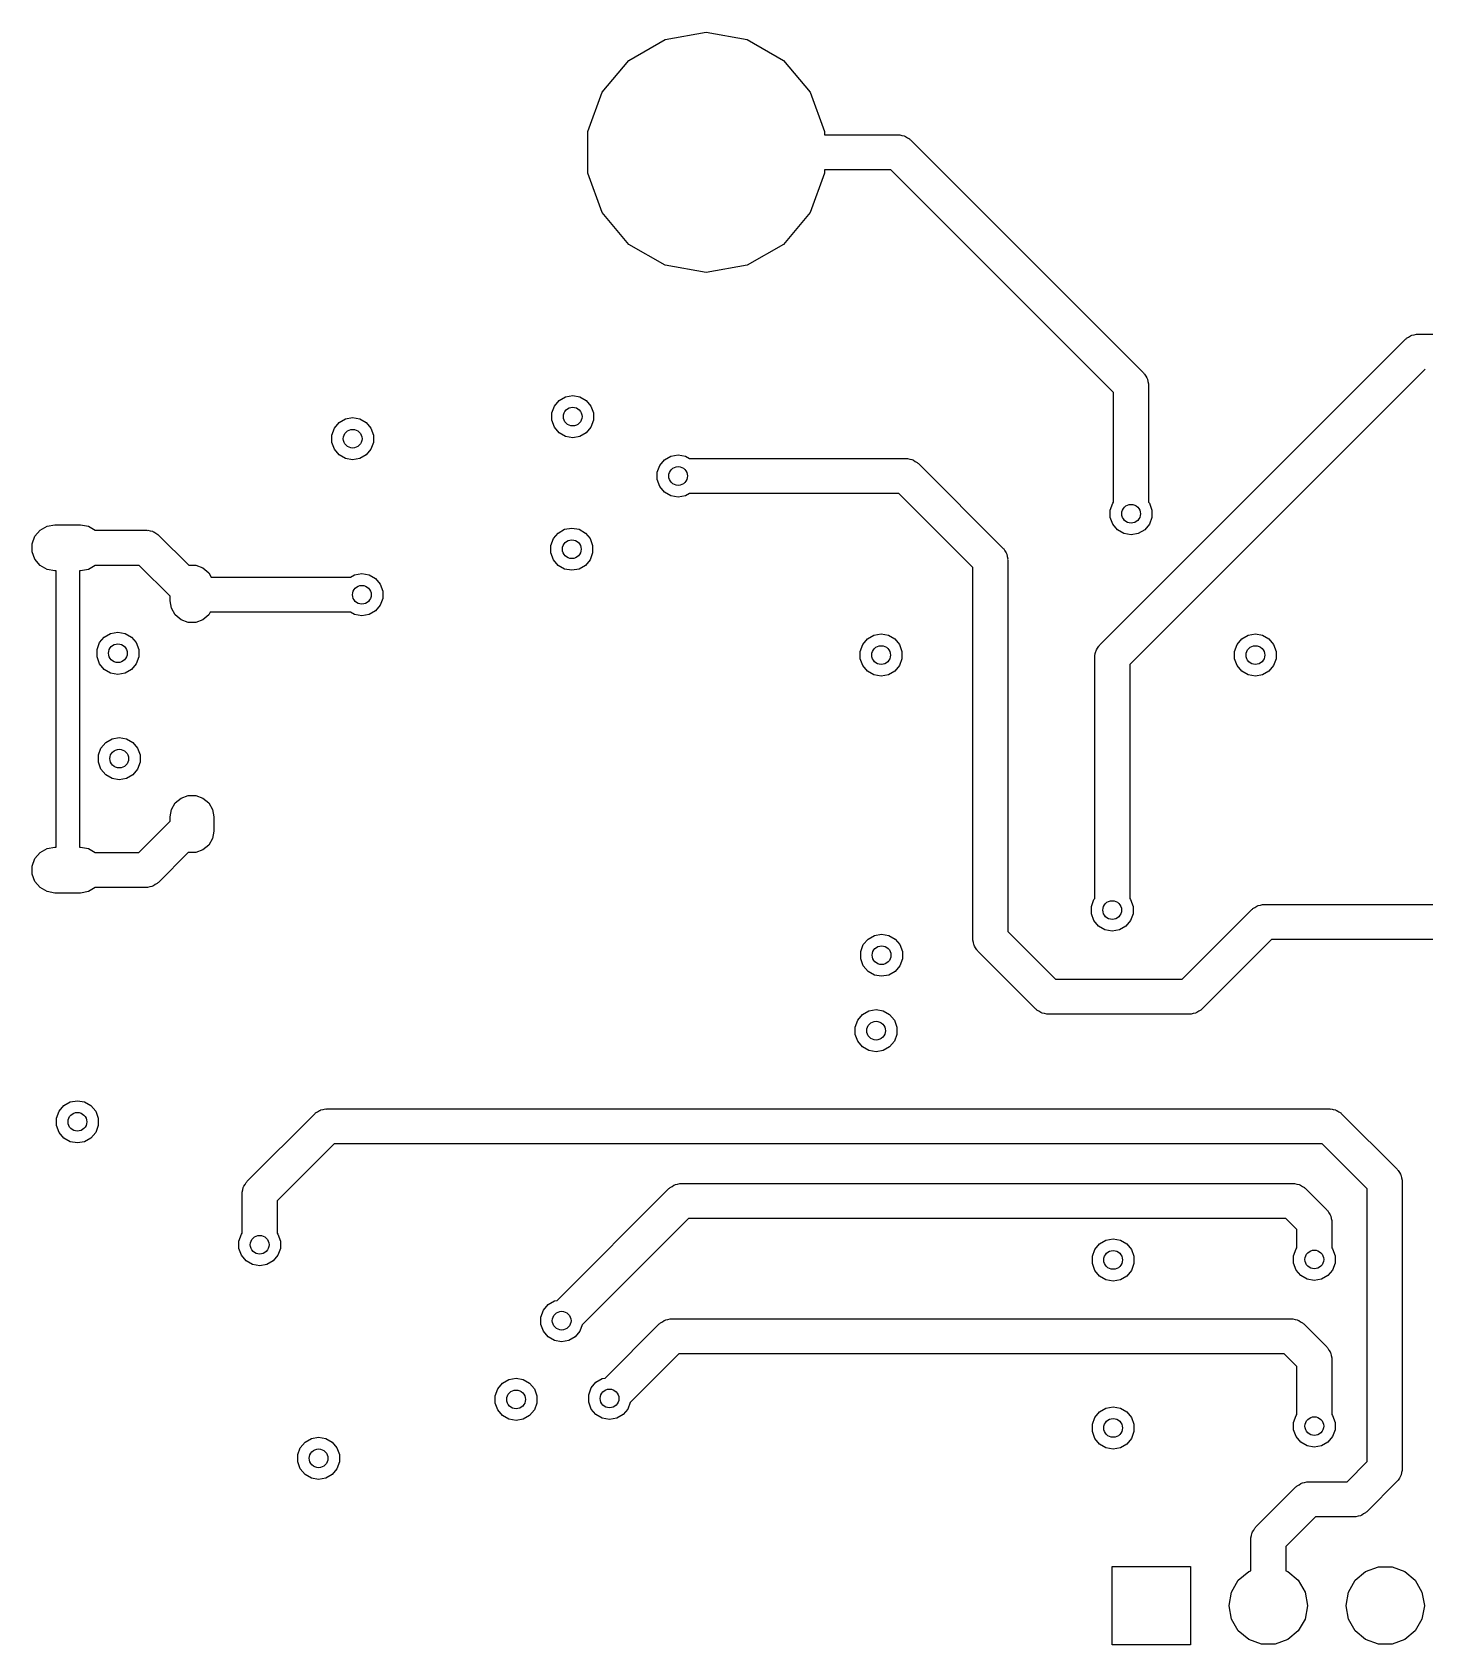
# Model space of a CAD drawing. Extents: x 91.5 to 190, y -113.6 to -60.2.
# Drawn here: x 91.51 to 121.76, y -95.19 to -60.16 of the extents above; entities that cross this region are included whole.
import ezdxf

# ---------------------------------------------------------------- set-up
doc = ezdxf.new("R2010")
doc.units = 0
doc.header["$MEASUREMENT"] = 0
doc.layers.add('BLACK', color=7, linetype='CONTINUOUS')

msp = doc.modelspace()

# ---------------------------------------------------------------- linework, layer by layer
at = {"layer": 'Black'}
for p, q in [((105.257, -60.3175), (106.15, -60.1601)), ((106.15, -60.1601), (107.043, -60.3175)), ((104.472, -60.7707), (105.257, -60.3175)), ((107.043, -60.3175), (107.828, -60.7707)), ((103.89, -61.465), (104.472, -60.7707)), ((107.828, -60.7707), (108.41, -61.465)), ((103.58, -62.3168), (103.89, -61.465)), ((108.41, -61.465), (108.72, -62.3168)), ((103.58, -63.2232), (103.58, -62.3168)), ((108.72, -62.3168), (108.72, -62.389)), ((108.72, -62.389), (110.32, -62.389)), ((110.32, -62.389), (110.337, -62.3919)), ((110.337, -62.3919), (110.353, -62.3904)), ((110.353, -62.3904), (110.401, -62.4033)), ((110.401, -62.4033), (110.45, -62.412)), ((110.45, -62.412), (110.465, -62.4204)), ((110.465, -62.4204), (110.481, -62.4247)), ((110.481, -62.4247), (110.522, -62.4532)), ((110.522, -62.4532), (110.565, -62.4781)), ((110.565, -62.4781), (110.576, -62.491)), ((110.576, -62.491), (110.589, -62.5006)), ((110.589, -62.5006), (115.649, -67.5606)), ((103.89, -64.075), (103.58, -63.2232)), ((108.72, -63.2232), (108.41, -64.075)), ((110.162, -63.151), (108.72, -63.151)), ((108.72, -63.151), (108.72, -63.2232)), ((114.999, -67.9878), (110.162, -63.151)), ((104.472, -64.7693), (103.89, -64.075)), ((108.41, -64.075), (107.828, -64.7693)), ((105.257, -65.2225), (104.472, -64.7693)), ((107.828, -64.7693), (107.043, -65.2225)), ((106.15, -65.3799), (105.257, -65.2225)), ((107.043, -65.2225), (106.15, -65.3799)), ((114.701, -73.4706), (121.341, -66.8306)), ((121.341, -66.8306), (121.354, -66.821)), ((121.354, -66.821), (121.365, -66.8081)), ((121.365, -66.8081), (121.408, -66.7832)), ((121.408, -66.7832), (121.449, -66.7547)), ((121.449, -66.7547), (121.465, -66.7504)), ((121.465, -66.7504), (121.48, -66.742)), ((121.48, -66.742), (121.529, -66.7333)), ((121.529, -66.7333), (121.577, -66.7204)), ((121.577, -66.7204), (121.593, -66.7219)), ((121.593, -66.7219), (121.61, -66.719)), ((121.61, -66.719), (123.79, -66.719)), ((121.768, -67.481), (115.351, -73.8978)), ((115.649, -67.5606), (115.659, -67.5743)), ((115.659, -67.5743), (115.672, -67.5851)), ((115.672, -67.5851), (115.697, -67.6282)), ((115.697, -67.6282), (115.725, -67.669)), ((115.725, -67.669), (115.73, -67.6852)), ((115.73, -67.6852), (115.738, -67.6997)), ((115.738, -67.6997), (115.747, -67.7487)), ((115.747, -67.7487), (115.76, -67.7968)), ((115.76, -67.7968), (115.758, -67.8135)), ((115.758, -67.8135), (115.761, -67.83)), ((115.761, -67.83), (115.761, -70.3709)), ((102.798, -68.4303), (102.853, -68.2805)), ((102.853, -68.2805), (102.955, -68.1584)), ((102.955, -68.1584), (103.093, -68.0787)), ((103.093, -68.0787), (103.25, -68.0511)), ((103.25, -68.0511), (103.407, -68.0787)), ((103.407, -68.0787), (103.545, -68.1584)), ((103.545, -68.1584), (103.647, -68.2805)), ((103.647, -68.2805), (103.702, -68.4303)), ((114.999, -70.3709), (114.999, -67.9878)), ((98.0725, -68.7605), (98.175, -68.6384)), ((98.175, -68.6384), (98.313, -68.5587)), ((98.313, -68.5587), (98.47, -68.5311)), ((98.47, -68.5311), (98.627, -68.5587)), ((98.627, -68.5587), (98.765, -68.6384)), ((98.765, -68.6384), (98.8675, -68.7605)), ((102.798, -68.5897), (102.798, -68.4303)), ((102.853, -68.7395), (102.798, -68.5897)), ((103.702, -68.5897), (103.647, -68.7395)), ((103.702, -68.4303), (103.702, -68.5897)), ((98.018, -68.9103), (98.0725, -68.7605)), ((98.018, -69.0697), (98.018, -68.9103)), ((98.8675, -68.7605), (98.922, -68.9103)), ((98.922, -68.9103), (98.922, -69.0697)), ((102.955, -68.8616), (102.853, -68.7395)), ((103.093, -68.9413), (102.955, -68.8616)), ((103.25, -68.9689), (103.093, -68.9413)), ((103.407, -68.9413), (103.25, -68.9689)), ((103.545, -68.8616), (103.407, -68.9413)), ((103.647, -68.7395), (103.545, -68.8616)), ((98.0725, -69.2195), (98.018, -69.0697)), ((98.175, -69.3416), (98.0725, -69.2195)), ((98.313, -69.4213), (98.175, -69.3416)), ((98.765, -69.3416), (98.627, -69.4213)), ((98.8675, -69.2195), (98.765, -69.3416)), ((98.922, -69.0697), (98.8675, -69.2195)), ((105.383, -69.3687), (105.54, -69.3411)), ((105.54, -69.3411), (105.697, -69.3687)), ((98.47, -69.4489), (98.313, -69.4213)), ((98.627, -69.4213), (98.47, -69.4489)), ((105.088, -69.7203), (105.143, -69.5705)), ((105.143, -69.5705), (105.245, -69.4484)), ((105.245, -69.4484), (105.383, -69.3687)), ((105.697, -69.3687), (105.784, -69.419)), ((105.784, -69.419), (110.49, -69.419)), ((110.49, -69.419), (110.507, -69.4219)), ((110.507, -69.4219), (110.523, -69.4205)), ((110.523, -69.4205), (110.571, -69.4333)), ((110.571, -69.4333), (110.62, -69.442)), ((110.62, -69.442), (110.635, -69.4504)), ((110.635, -69.4504), (110.651, -69.4547)), ((110.651, -69.4547), (110.692, -69.4832)), ((110.692, -69.4832), (110.735, -69.5081)), ((110.735, -69.5081), (110.746, -69.521)), ((110.746, -69.521), (110.759, -69.5306)), ((110.759, -69.5306), (112.589, -71.3606)), ((105.088, -69.8797), (105.088, -69.7203)), ((105.143, -70.0295), (105.088, -69.8797)), ((105.245, -70.1516), (105.143, -70.0295)), ((105.383, -70.2313), (105.245, -70.1516)), ((105.54, -70.2589), (105.383, -70.2313)), ((105.697, -70.2313), (105.54, -70.2589)), ((105.784, -70.181), (105.697, -70.2313)), ((110.332, -70.181), (105.784, -70.181)), ((111.939, -71.7878), (110.332, -70.181)), ((114.928, -70.5403), (114.983, -70.3905)), ((114.983, -70.3905), (114.999, -70.3709)), ((115.761, -70.3709), (115.777, -70.3905)), ((115.777, -70.3905), (115.832, -70.5403)), ((114.928, -70.6997), (114.928, -70.5403)), ((114.983, -70.8495), (114.928, -70.6997)), ((115.832, -70.6997), (115.777, -70.8495)), ((115.832, -70.5403), (115.832, -70.6997)), ((91.5096, -71.2732), (91.569, -71.11)), ((91.569, -71.11), (91.6806, -70.977)), ((91.6806, -70.977), (91.831, -70.8902)), ((91.831, -70.8902), (92.002, -70.86)), ((92.002, -70.86), (92.558, -70.86)), ((92.558, -70.86), (92.729, -70.8902)), ((92.729, -70.8902), (92.8794, -70.977)), ((92.8794, -70.977), (92.8811, -70.979)), ((92.8811, -70.979), (93.99, -70.979)), ((93.99, -70.979), (94.0065, -70.9819)), ((94.0065, -70.9819), (94.0232, -70.9804)), ((94.0232, -70.9804), (94.0713, -70.9933)), ((94.0713, -70.9933), (94.1203, -71.002)), ((94.1203, -71.002), (94.1348, -71.0104)), ((94.1348, -71.0104), (94.151, -71.0147)), ((94.151, -71.0147), (94.1918, -71.0432)), ((94.1918, -71.0432), (94.2349, -71.0681)), ((94.2349, -71.0681), (94.2457, -71.081)), ((94.2457, -71.081), (94.2594, -71.0906)), ((94.2594, -71.0906), (94.9086, -71.7398)), ((102.833, -71.1605), (102.935, -71.0384)), ((102.935, -71.0384), (103.073, -70.9587)), ((103.073, -70.9587), (103.23, -70.9311)), ((103.23, -70.9311), (103.387, -70.9587)), ((103.387, -70.9587), (103.525, -71.0384)), ((103.525, -71.0384), (103.627, -71.1605)), ((115.085, -70.9716), (114.983, -70.8495)), ((115.223, -71.0513), (115.085, -70.9716)), ((115.38, -71.0789), (115.223, -71.0513)), ((115.537, -71.0513), (115.38, -71.0789)), ((115.675, -70.9716), (115.537, -71.0513)), ((115.777, -70.8495), (115.675, -70.9716)), ((91.5096, -71.4468), (91.5096, -71.2732)), ((91.569, -71.61), (91.5096, -71.4468)), ((102.778, -71.3103), (102.833, -71.1605)), ((102.778, -71.4697), (102.778, -71.3103)), ((103.627, -71.1605), (103.682, -71.3103)), ((103.682, -71.3103), (103.682, -71.4697)), ((112.589, -71.3606), (112.599, -71.3743)), ((112.599, -71.3743), (112.612, -71.3851)), ((112.612, -71.3851), (112.637, -71.4282)), ((112.637, -71.4282), (112.665, -71.469)), ((91.6806, -71.743), (91.569, -71.61)), ((91.831, -71.8298), (91.6806, -71.743)), ((92.8794, -71.743), (92.729, -71.8298)), ((92.8811, -71.741), (92.8794, -71.743)), ((93.8322, -71.741), (92.8811, -71.741)), ((94.505, -72.4138), (93.8322, -71.741)), ((94.9086, -71.7398), (95.0625, -71.7398)), ((95.0625, -71.7398), (95.2175, -71.7963)), ((95.2175, -71.7963), (95.3439, -71.9023)), ((102.833, -71.6195), (102.778, -71.4697)), ((102.935, -71.7416), (102.833, -71.6195)), ((103.073, -71.8213), (102.935, -71.7416)), ((103.525, -71.7416), (103.387, -71.8213)), ((103.627, -71.6195), (103.525, -71.7416)), ((103.682, -71.4697), (103.627, -71.6195)), ((111.939, -79.85), (111.939, -71.7878)), ((112.665, -71.469), (112.67, -71.4852)), ((112.67, -71.4852), (112.678, -71.4997)), ((112.678, -71.4997), (112.687, -71.5487)), ((112.687, -71.5487), (112.7, -71.5968)), ((112.7, -71.5968), (112.698, -71.6135)), ((112.698, -71.6135), (112.701, -71.63)), ((112.701, -71.63), (112.701, -79.6922)), ((92.002, -71.86), (91.831, -71.8298)), ((92.026, -71.86), (92.002, -71.86)), ((92.026, -77.86), (92.026, -71.86)), ((92.558, -71.86), (92.534, -71.86)), ((92.534, -71.86), (92.534, -77.86)), ((92.729, -71.8298), (92.558, -71.86)), ((95.3439, -71.9023), (95.3997, -71.999)), ((95.3997, -71.999), (98.426, -71.999)), ((98.426, -71.999), (98.513, -71.9487)), ((98.513, -71.9487), (98.67, -71.9211)), ((98.67, -71.9211), (98.827, -71.9487)), ((98.827, -71.9487), (98.965, -72.0284)), ((98.965, -72.0284), (99.0675, -72.1505)), ((99.0675, -72.1505), (99.122, -72.3003)), ((103.23, -71.8489), (103.073, -71.8213)), ((103.387, -71.8213), (103.23, -71.8489)), ((94.505, -72.5124), (94.505, -72.4138)), ((99.122, -72.4597), (99.0675, -72.6095)), ((99.122, -72.3003), (99.122, -72.4597)), ((94.5336, -72.6748), (94.505, -72.5124)), ((94.6161, -72.8177), (94.5336, -72.6748)), ((94.7425, -72.9237), (94.6161, -72.8177)), ((95.3439, -72.8177), (95.2175, -72.9237)), ((95.3766, -72.761), (95.3439, -72.8177)), ((98.426, -72.761), (95.3766, -72.761)), ((98.513, -72.8113), (98.426, -72.761)), ((98.67, -72.8389), (98.513, -72.8113)), ((98.827, -72.8113), (98.67, -72.8389)), ((98.965, -72.7316), (98.827, -72.8113)), ((99.0675, -72.6095), (98.965, -72.7316)), ((93.213, -73.2187), (93.37, -73.1911)), ((93.37, -73.1911), (93.527, -73.2187)), ((94.8975, -72.9802), (94.7425, -72.9237)), ((95.0625, -72.9802), (94.8975, -72.9802)), ((95.2175, -72.9237), (95.0625, -72.9802)), ((92.918, -73.5703), (92.9725, -73.4205)), ((92.9725, -73.4205), (93.075, -73.2984)), ((93.075, -73.2984), (93.213, -73.2187)), ((93.527, -73.2187), (93.665, -73.2984)), ((93.665, -73.2984), (93.7675, -73.4205)), ((93.7675, -73.4205), (93.822, -73.5703)), ((109.498, -73.6103), (109.553, -73.4605)), ((109.553, -73.4605), (109.655, -73.3384)), ((109.655, -73.3384), (109.793, -73.2587)), ((109.793, -73.2587), (109.95, -73.2311)), ((109.95, -73.2311), (110.107, -73.2587)), ((110.107, -73.2587), (110.245, -73.3384)), ((110.245, -73.3384), (110.347, -73.4605)), ((110.347, -73.4605), (110.402, -73.6103)), ((114.625, -73.579), (114.653, -73.5382)), ((114.653, -73.5382), (114.678, -73.4951)), ((114.678, -73.4951), (114.691, -73.4843)), ((114.691, -73.4843), (114.701, -73.4706)), ((117.628, -73.6103), (117.683, -73.4605)), ((117.683, -73.4605), (117.785, -73.3384)), ((117.785, -73.3384), (117.923, -73.2587)), ((117.923, -73.2587), (118.08, -73.2311)), ((118.08, -73.2311), (118.237, -73.2587)), ((118.237, -73.2587), (118.375, -73.3384)), ((118.375, -73.3384), (118.477, -73.4605)), ((118.477, -73.4605), (118.532, -73.6103)), ((92.918, -73.7297), (92.918, -73.5703)), ((92.9725, -73.8795), (92.918, -73.7297)), ((93.075, -74.0016), (92.9725, -73.8795)), ((93.7675, -73.8795), (93.665, -74.0016)), ((93.822, -73.7297), (93.7675, -73.8795)), ((93.822, -73.5703), (93.822, -73.7297)), ((109.498, -73.7697), (109.498, -73.6103)), ((109.553, -73.9195), (109.498, -73.7697)), ((110.402, -73.7697), (110.347, -73.9195)), ((110.402, -73.6103), (110.402, -73.7697)), ((114.589, -73.74), (114.592, -73.7235)), ((114.589, -75.92), (114.589, -73.74)), ((114.59, -73.7068), (114.603, -73.6587)), ((114.592, -73.7235), (114.59, -73.7068)), ((114.603, -73.6587), (114.612, -73.6097)), ((114.612, -73.6097), (114.62, -73.5952)), ((114.62, -73.5952), (114.625, -73.579)), ((115.351, -73.8978), (115.351, -75.92)), ((117.628, -73.7697), (117.628, -73.6103)), ((117.683, -73.9195), (117.628, -73.7697)), ((118.532, -73.7697), (118.477, -73.9195)), ((118.532, -73.6103), (118.532, -73.7697)), ((93.213, -74.0813), (93.075, -74.0016)), ((93.37, -74.1089), (93.213, -74.0813)), ((93.527, -74.0813), (93.37, -74.1089)), ((93.665, -74.0016), (93.527, -74.0813)), ((109.655, -74.0416), (109.553, -73.9195)), ((109.793, -74.1213), (109.655, -74.0416)), ((109.95, -74.1489), (109.793, -74.1213)), ((110.107, -74.1213), (109.95, -74.1489)), ((110.245, -74.0416), (110.107, -74.1213)), ((110.347, -73.9195), (110.245, -74.0416)), ((117.785, -74.0416), (117.683, -73.9195)), ((117.923, -74.1213), (117.785, -74.0416)), ((118.08, -74.1489), (117.923, -74.1213)), ((118.237, -74.1213), (118.08, -74.1489)), ((118.375, -74.0416), (118.237, -74.1213)), ((118.477, -73.9195), (118.375, -74.0416)), ((93.0025, -75.7105), (93.105, -75.5884)), ((93.105, -75.5884), (93.243, -75.5087)), ((93.243, -75.5087), (93.4, -75.4811)), ((93.4, -75.4811), (93.557, -75.5087)), ((93.557, -75.5087), (93.695, -75.5884)), ((93.695, -75.5884), (93.7975, -75.7105)), ((92.948, -75.8603), (93.0025, -75.7105)), ((92.948, -76.0197), (92.948, -75.8603)), ((93.7975, -75.7105), (93.852, -75.8603)), ((93.852, -75.8603), (93.852, -76.0197)), ((114.589, -78.9809), (114.589, -75.92)), ((115.351, -75.92), (115.351, -78.9809)), ((93.0025, -76.1695), (92.948, -76.0197)), ((93.105, -76.2916), (93.0025, -76.1695)), ((93.243, -76.3713), (93.105, -76.2916)), ((93.695, -76.2916), (93.557, -76.3713)), ((93.7975, -76.1695), (93.695, -76.2916)), ((93.852, -76.0197), (93.7975, -76.1695)), ((93.4, -76.3989), (93.243, -76.3713)), ((93.557, -76.3713), (93.4, -76.3989)), ((94.505, -77.2076), (94.5336, -77.0452)), ((94.5336, -77.0452), (94.6161, -76.9023)), ((94.6161, -76.9023), (94.7425, -76.7963)), ((94.7425, -76.7963), (94.8975, -76.7398)), ((94.8975, -76.7398), (95.0625, -76.7398)), ((95.0625, -76.7398), (95.2175, -76.7963)), ((95.2175, -76.7963), (95.3439, -76.9023)), ((95.3439, -76.9023), (95.4264, -77.0452)), ((95.4264, -77.0452), (95.455, -77.2076)), ((93.8222, -77.979), (94.505, -77.2962)), ((94.505, -77.2962), (94.505, -77.2076)), ((95.455, -77.2076), (95.455, -77.5124)), ((95.4264, -77.6748), (95.3439, -77.8177)), ((95.455, -77.5124), (95.4264, -77.6748)), ((91.5096, -78.2732), (91.569, -78.11)), ((91.569, -78.11), (91.6806, -77.977)), ((91.6806, -77.977), (91.831, -77.8902)), ((91.831, -77.8902), (92.002, -77.86)), ((92.002, -77.86), (92.026, -77.86)), ((92.534, -77.86), (92.558, -77.86)), ((92.558, -77.86), (92.729, -77.8902)), ((92.729, -77.8902), (92.8794, -77.977)), ((92.8794, -77.977), (92.8811, -77.979)), ((92.8811, -77.979), (93.8222, -77.979)), ((94.8986, -77.9802), (94.2494, -78.6294)), ((95.0625, -77.9802), (94.8986, -77.9802)), ((95.2175, -77.9237), (95.0625, -77.9802)), ((95.3439, -77.8177), (95.2175, -77.9237)), ((91.5096, -78.4468), (91.5096, -78.2732)), ((91.569, -78.61), (91.5096, -78.4468)), ((91.6806, -78.743), (91.569, -78.61)), ((91.831, -78.8298), (91.6806, -78.743)), ((92.8794, -78.743), (92.729, -78.8298)), ((92.8811, -78.741), (92.8794, -78.743)), ((93.98, -78.741), (92.8811, -78.741)), ((93.9965, -78.7381), (93.98, -78.741)), ((94.0132, -78.7395), (93.9965, -78.7381)), ((94.0613, -78.7267), (94.0132, -78.7395)), ((94.1103, -78.718), (94.0613, -78.7267)), ((94.1248, -78.7096), (94.1103, -78.718)), ((94.141, -78.7053), (94.1248, -78.7096)), ((94.1818, -78.6768), (94.141, -78.7053)), ((94.2249, -78.6519), (94.1818, -78.6768)), ((94.2357, -78.639), (94.2249, -78.6519)), ((94.2494, -78.6294), (94.2357, -78.639)), ((92.002, -78.86), (91.831, -78.8298)), ((92.558, -78.86), (92.002, -78.86)), ((92.729, -78.8298), (92.558, -78.86)), ((114.518, -79.1503), (114.573, -79.0005)), ((114.518, -79.3097), (114.518, -79.1503)), ((114.573, -79.0005), (114.589, -78.9809)), ((115.351, -78.9809), (115.367, -79.0005)), ((115.367, -79.0005), (115.422, -79.1503)), ((115.422, -79.1503), (115.422, -79.3097)), ((118.068, -79.1732), (118.109, -79.1447)), ((118.109, -79.1447), (118.125, -79.1404)), ((118.125, -79.1404), (118.14, -79.132)), ((118.14, -79.132), (118.189, -79.1233)), ((118.189, -79.1233), (118.237, -79.1105)), ((118.237, -79.1105), (118.253, -79.1119)), ((118.253, -79.1119), (118.27, -79.109)), ((118.27, -79.109), (124.415, -79.109)), ((114.573, -79.4595), (114.518, -79.3097)), ((114.675, -79.5816), (114.573, -79.4595)), ((115.367, -79.4595), (115.265, -79.5816)), ((115.422, -79.3097), (115.367, -79.4595)), ((116.492, -80.729), (118.001, -79.2206)), ((118.001, -79.2206), (118.014, -79.211)), ((118.014, -79.211), (118.025, -79.1981)), ((118.025, -79.1981), (118.068, -79.1732)), ((109.563, -79.9805), (109.665, -79.8584)), ((109.665, -79.8584), (109.803, -79.7787)), ((109.803, -79.7787), (109.96, -79.7511)), ((109.96, -79.7511), (110.117, -79.7787)), ((110.117, -79.7787), (110.255, -79.8584)), ((110.255, -79.8584), (110.357, -79.9805)), ((111.942, -79.8665), (111.939, -79.85)), ((111.94, -79.8832), (111.942, -79.8665)), ((112.701, -79.6922), (113.738, -80.729)), ((114.813, -79.6613), (114.675, -79.5816)), ((114.97, -79.6889), (114.813, -79.6613)), ((115.127, -79.6613), (114.97, -79.6889)), ((115.265, -79.5816), (115.127, -79.6613)), ((109.508, -80.1303), (109.563, -79.9805)), ((109.508, -80.2897), (109.508, -80.1303)), ((110.357, -79.9805), (110.412, -80.1303)), ((110.412, -80.1303), (110.412, -80.2897)), ((111.953, -79.9313), (111.94, -79.8832)), ((111.962, -79.9803), (111.953, -79.9313)), ((111.97, -79.9948), (111.962, -79.9803)), ((111.975, -80.011), (111.97, -79.9948)), ((112.003, -80.0518), (111.975, -80.011)), ((112.028, -80.0949), (112.003, -80.0518)), ((112.041, -80.1057), (112.028, -80.0949)), ((112.051, -80.1194), (112.041, -80.1057)), ((113.311, -81.3794), (112.051, -80.1194)), ((118.428, -79.871), (116.919, -81.3794)), ((124.415, -79.871), (118.428, -79.871)), ((109.563, -80.4395), (109.508, -80.2897)), ((109.665, -80.5616), (109.563, -80.4395)), ((109.803, -80.6413), (109.665, -80.5616)), ((110.255, -80.5616), (110.117, -80.6413)), ((110.357, -80.4395), (110.255, -80.5616)), ((110.412, -80.2897), (110.357, -80.4395)), ((109.96, -80.6689), (109.803, -80.6413)), ((110.117, -80.6413), (109.96, -80.6689)), ((113.738, -80.729), (116.492, -80.729)), ((109.443, -81.6205), (109.545, -81.4984)), ((109.545, -81.4984), (109.683, -81.4187)), ((109.683, -81.4187), (109.84, -81.3911)), ((109.84, -81.3911), (109.997, -81.4187)), ((109.997, -81.4187), (110.135, -81.4984)), ((110.135, -81.4984), (110.237, -81.6205)), ((113.324, -81.389), (113.311, -81.3794)), ((113.335, -81.4019), (113.324, -81.389)), ((113.378, -81.4268), (113.335, -81.4019)), ((113.419, -81.4553), (113.378, -81.4268)), ((113.435, -81.4596), (113.419, -81.4553)), ((113.45, -81.468), (113.435, -81.4596)), ((113.499, -81.4767), (113.45, -81.468)), ((113.547, -81.4895), (113.499, -81.4767)), ((113.563, -81.4881), (113.547, -81.4895)), ((113.58, -81.491), (113.563, -81.4881)), ((116.65, -81.491), (113.58, -81.491)), ((116.667, -81.4881), (116.65, -81.491)), ((116.683, -81.4895), (116.667, -81.4881)), ((116.731, -81.4767), (116.683, -81.4895)), ((116.78, -81.468), (116.731, -81.4767)), ((116.795, -81.4596), (116.78, -81.468)), ((116.811, -81.4553), (116.795, -81.4596)), ((116.852, -81.4268), (116.811, -81.4553)), ((116.895, -81.4019), (116.852, -81.4268)), ((116.906, -81.389), (116.895, -81.4019)), ((116.919, -81.3794), (116.906, -81.389)), ((109.388, -81.7703), (109.443, -81.6205)), ((109.388, -81.9297), (109.388, -81.7703)), ((109.443, -82.0795), (109.388, -81.9297)), ((110.237, -81.6205), (110.292, -81.7703)), ((110.292, -81.9297), (110.237, -82.0795)), ((110.292, -81.7703), (110.292, -81.9297)), ((109.545, -82.2016), (109.443, -82.0795)), ((109.683, -82.2813), (109.545, -82.2016)), ((109.84, -82.3089), (109.683, -82.2813)), ((109.997, -82.2813), (109.84, -82.3089)), ((110.135, -82.2016), (109.997, -82.2813)), ((110.237, -82.0795), (110.135, -82.2016)), ((92.333, -83.3987), (92.49, -83.3711)), ((92.49, -83.3711), (92.647, -83.3987)), ((92.038, -83.7503), (92.0925, -83.6005)), ((92.0925, -83.6005), (92.195, -83.4784)), ((92.195, -83.4784), (92.333, -83.3987)), ((92.647, -83.3987), (92.785, -83.4784)), ((92.785, -83.4784), (92.8875, -83.6005)), ((92.8875, -83.6005), (92.942, -83.7503)), ((96.1806, -85.1206), (97.6406, -83.6606)), ((97.6406, -83.6606), (97.6543, -83.651)), ((97.6543, -83.651), (97.6651, -83.6381)), ((97.6651, -83.6381), (97.7082, -83.6132)), ((97.7082, -83.6132), (97.749, -83.5847)), ((97.749, -83.5847), (97.7652, -83.5804)), ((97.7652, -83.5804), (97.7797, -83.572)), ((97.7797, -83.572), (97.8287, -83.5633)), ((97.8287, -83.5633), (97.8768, -83.5504)), ((97.8768, -83.5504), (97.8935, -83.5519)), ((97.8935, -83.5519), (97.91, -83.549)), ((97.91, -83.549), (117.12, -83.549)), ((117.12, -83.549), (119.69, -83.549)), ((119.69, -83.549), (119.707, -83.5519)), ((119.707, -83.5519), (119.723, -83.5504)), ((119.723, -83.5504), (119.771, -83.5633)), ((119.771, -83.5633), (119.82, -83.572)), ((119.82, -83.572), (119.835, -83.5804)), ((119.835, -83.5804), (119.851, -83.5847)), ((119.851, -83.5847), (119.892, -83.6132)), ((119.892, -83.6132), (119.935, -83.6381)), ((119.935, -83.6381), (119.946, -83.651)), ((119.946, -83.651), (119.959, -83.6606)), ((119.959, -83.6606), (121.159, -84.8606)), ((92.038, -83.9097), (92.038, -83.7503)), ((92.0925, -84.0595), (92.038, -83.9097)), ((92.195, -84.1816), (92.0925, -84.0595)), ((92.8875, -84.0595), (92.785, -84.1816)), ((92.942, -83.9097), (92.8875, -84.0595)), ((92.942, -83.7503), (92.942, -83.9097)), ((92.333, -84.2613), (92.195, -84.1816)), ((92.49, -84.2889), (92.333, -84.2613)), ((92.647, -84.2613), (92.49, -84.2889)), ((92.785, -84.1816), (92.647, -84.2613)), ((98.0678, -84.311), (96.831, -85.5478)), ((117.12, -84.311), (98.0678, -84.311)), ((119.532, -84.311), (117.12, -84.311)), ((120.509, -85.2878), (119.532, -84.311)), ((96.171, -85.1343), (96.1806, -85.1206)), ((121.159, -84.8606), (121.169, -84.8743)), ((121.169, -84.8743), (121.182, -84.8851)), ((121.182, -84.8851), (121.207, -84.9282)), ((121.207, -84.9282), (121.235, -84.969)), ((121.235, -84.969), (121.24, -84.9852)), ((121.24, -84.9852), (121.248, -84.9997)), ((121.248, -84.9997), (121.257, -85.0487)), ((121.257, -85.0487), (121.27, -85.0968)), ((121.27, -85.0968), (121.268, -85.1135)), ((121.268, -85.1135), (121.271, -85.13)), ((96.069, -85.39), (96.0719, -85.3735)), ((96.069, -86.2509), (96.069, -85.39)), ((96.0704, -85.3568), (96.0833, -85.3087)), ((96.0719, -85.3735), (96.0704, -85.3568)), ((96.0833, -85.3087), (96.092, -85.2597)), ((96.092, -85.2597), (96.1004, -85.2452)), ((96.1004, -85.2452), (96.1047, -85.229)), ((96.1047, -85.229), (96.1332, -85.1882)), ((96.1332, -85.1882), (96.1581, -85.1451)), ((96.1581, -85.1451), (96.171, -85.1343)), ((102.913, -87.7082), (105.341, -85.2806)), ((105.341, -85.2806), (105.354, -85.271)), ((105.354, -85.271), (105.365, -85.2581)), ((105.365, -85.2581), (105.408, -85.2332)), ((105.408, -85.2332), (105.449, -85.2047)), ((105.449, -85.2047), (105.465, -85.2004)), ((105.465, -85.2004), (105.48, -85.192)), ((105.48, -85.192), (105.529, -85.1833)), ((105.529, -85.1833), (105.577, -85.1705)), ((105.577, -85.1705), (105.593, -85.1719)), ((105.593, -85.1719), (105.61, -85.169)), ((105.61, -85.169), (116.06, -85.169)), ((116.06, -85.169), (118.9, -85.169)), ((118.9, -85.169), (118.917, -85.1719)), ((118.917, -85.1719), (118.933, -85.1705)), ((118.933, -85.1705), (118.981, -85.1833)), ((118.981, -85.1833), (119.03, -85.192)), ((119.03, -85.192), (119.045, -85.2004)), ((119.045, -85.2004), (119.061, -85.2047)), ((119.061, -85.2047), (119.102, -85.2332)), ((119.102, -85.2332), (119.145, -85.2581)), ((119.145, -85.2581), (119.156, -85.271)), ((119.156, -85.271), (119.169, -85.2806)), ((119.169, -85.2806), (119.629, -85.7406)), ((120.509, -91.2122), (120.509, -85.2878)), ((121.271, -85.13), (121.271, -91.37)), ((96.831, -85.5478), (96.831, -86.2509)), ((119.629, -85.7406), (119.639, -85.7543)), ((119.639, -85.7543), (119.652, -85.7651)), ((119.652, -85.7651), (119.677, -85.8082)), ((119.677, -85.8082), (119.705, -85.849)), ((105.768, -85.931), (103.458, -88.2409)), ((116.06, -85.931), (105.768, -85.931)), ((118.742, -85.931), (116.06, -85.931)), ((118.979, -86.1678), (118.742, -85.931)), ((118.979, -86.5709), (118.979, -86.1678)), ((119.705, -85.849), (119.71, -85.8652)), ((119.71, -85.8652), (119.718, -85.8797)), ((119.718, -85.8797), (119.727, -85.9287)), ((119.727, -85.9287), (119.74, -85.9768)), ((119.74, -85.9768), (119.738, -85.9935)), ((119.738, -85.9935), (119.741, -86.01)), ((119.741, -86.01), (119.741, -86.5709)), ((95.998, -86.4203), (96.0525, -86.2705)), ((95.998, -86.5797), (95.998, -86.4203)), ((96.0525, -86.2705), (96.069, -86.2509)), ((96.831, -86.2509), (96.8475, -86.2705)), ((96.8475, -86.2705), (96.902, -86.4203)), ((96.902, -86.4203), (96.902, -86.5797)), ((114.593, -86.6005), (114.695, -86.4784)), ((114.695, -86.4784), (114.833, -86.3987)), ((114.833, -86.3987), (114.99, -86.3711)), ((114.99, -86.3711), (115.147, -86.3987)), ((115.147, -86.3987), (115.285, -86.4784)), ((115.285, -86.4784), (115.387, -86.6005)), ((96.0525, -86.7295), (95.998, -86.5797)), ((96.155, -86.8516), (96.0525, -86.7295)), ((96.293, -86.9313), (96.155, -86.8516)), ((96.745, -86.8516), (96.607, -86.9313)), ((96.8475, -86.7295), (96.745, -86.8516)), ((96.902, -86.5797), (96.8475, -86.7295)), ((114.538, -86.7503), (114.593, -86.6005)), ((114.538, -86.9097), (114.538, -86.7503)), ((115.387, -86.6005), (115.442, -86.7503)), ((115.442, -86.7503), (115.442, -86.9097)), ((118.908, -86.7403), (118.963, -86.5905)), ((118.908, -86.8997), (118.908, -86.7403)), ((118.963, -86.5905), (118.979, -86.5709)), ((119.741, -86.5709), (119.757, -86.5905)), ((119.757, -86.5905), (119.812, -86.7403)), ((119.812, -86.7403), (119.812, -86.8997)), ((96.45, -86.9589), (96.293, -86.9313)), ((96.607, -86.9313), (96.45, -86.9589)), ((114.593, -87.0595), (114.538, -86.9097)), ((114.695, -87.1816), (114.593, -87.0595)), ((114.833, -87.2613), (114.695, -87.1816)), ((115.285, -87.1816), (115.147, -87.2613)), ((115.387, -87.0595), (115.285, -87.1816)), ((115.442, -86.9097), (115.387, -87.0595)), ((118.963, -87.0495), (118.908, -86.8997)), ((119.065, -87.1716), (118.963, -87.0495)), ((119.203, -87.2513), (119.065, -87.1716)), ((119.655, -87.1716), (119.517, -87.2513)), ((119.757, -87.0495), (119.655, -87.1716)), ((119.812, -86.8997), (119.757, -87.0495)), ((114.99, -87.2889), (114.833, -87.2613)), ((115.147, -87.2613), (114.99, -87.2889)), ((119.36, -87.2789), (119.203, -87.2513)), ((119.517, -87.2513), (119.36, -87.2789)), ((102.558, -88.0703), (102.613, -87.9205)), ((102.613, -87.9205), (102.715, -87.7984)), ((102.715, -87.7984), (102.853, -87.7187)), ((102.853, -87.7187), (102.913, -87.7082)), ((102.558, -88.2297), (102.558, -88.0703)), ((102.613, -88.3795), (102.558, -88.2297)), ((103.458, -88.2409), (103.407, -88.3795)), ((103.953, -89.3982), (105.131, -88.2206)), ((105.131, -88.2206), (105.144, -88.211)), ((105.144, -88.211), (105.155, -88.1981)), ((105.155, -88.1981), (105.198, -88.1732)), ((105.198, -88.1732), (105.239, -88.1447)), ((105.239, -88.1447), (105.255, -88.1404)), ((105.255, -88.1404), (105.27, -88.132)), ((105.27, -88.132), (105.319, -88.1233)), ((105.319, -88.1233), (105.367, -88.1105)), ((105.367, -88.1105), (105.383, -88.1119)), ((105.383, -88.1119), (105.4, -88.109)), ((105.4, -88.109), (115.91, -88.109)), ((115.91, -88.109), (117.34, -88.109)), ((117.34, -88.109), (118.86, -88.109)), ((118.86, -88.109), (118.877, -88.1119)), ((118.877, -88.1119), (118.893, -88.1105)), ((118.893, -88.1105), (118.941, -88.1233)), ((118.941, -88.1233), (118.99, -88.132)), ((118.99, -88.132), (119.005, -88.1404)), ((119.005, -88.1404), (119.021, -88.1447)), ((119.021, -88.1447), (119.062, -88.1732)), ((119.062, -88.1732), (119.105, -88.1981)), ((119.105, -88.1981), (119.116, -88.211)), ((119.116, -88.211), (119.129, -88.2206)), ((119.129, -88.2206), (119.629, -88.7206)), ((102.715, -88.5016), (102.613, -88.3795)), ((102.853, -88.5813), (102.715, -88.5016)), ((103.01, -88.6089), (102.853, -88.5813)), ((103.167, -88.5813), (103.01, -88.6089)), ((103.305, -88.5016), (103.167, -88.5813)), ((103.407, -88.3795), (103.305, -88.5016)), ((105.558, -88.871), (104.498, -89.9309)), ((115.91, -88.871), (105.558, -88.871)), ((117.34, -88.871), (115.91, -88.871)), ((118.702, -88.871), (117.34, -88.871)), ((118.979, -89.1478), (118.702, -88.871)), ((119.629, -88.7206), (119.639, -88.7343)), ((119.639, -88.7343), (119.652, -88.7451)), ((119.652, -88.7451), (119.677, -88.7882)), ((119.677, -88.7882), (119.705, -88.829)), ((119.705, -88.829), (119.71, -88.8452)), ((119.71, -88.8452), (119.718, -88.8597)), ((119.718, -88.8597), (119.727, -88.9087)), ((119.727, -88.9087), (119.74, -88.9568)), ((119.74, -88.9568), (119.738, -88.9735)), ((119.738, -88.9735), (119.741, -88.99)), ((118.979, -90.1909), (118.979, -89.1478)), ((119.741, -88.99), (119.741, -90.1909)), ((101.568, -89.7803), (101.623, -89.6305)), ((101.623, -89.6305), (101.725, -89.5084)), ((101.725, -89.5084), (101.863, -89.4287)), ((101.863, -89.4287), (102.02, -89.4011)), ((102.02, -89.4011), (102.177, -89.4287)), ((102.177, -89.4287), (102.315, -89.5084)), ((102.315, -89.5084), (102.417, -89.6305)), ((102.417, -89.6305), (102.472, -89.7803)), ((103.598, -89.7603), (103.653, -89.6105)), ((103.653, -89.6105), (103.755, -89.4884)), ((103.755, -89.4884), (103.893, -89.4087)), ((103.893, -89.4087), (103.953, -89.3982)), ((101.568, -89.9397), (101.568, -89.7803)), ((101.623, -90.0895), (101.568, -89.9397)), ((102.472, -89.9397), (102.417, -90.0895)), ((102.472, -89.7803), (102.472, -89.9397)), ((103.598, -89.9197), (103.598, -89.7603)), ((103.653, -90.0695), (103.598, -89.9197)), ((104.498, -89.9309), (104.447, -90.0695)), ((114.833, -90.0487), (114.99, -90.0211)), ((114.99, -90.0211), (115.147, -90.0487)), ((101.725, -90.2116), (101.623, -90.0895)), ((101.863, -90.2913), (101.725, -90.2116)), ((102.02, -90.3189), (101.863, -90.2913)), ((102.177, -90.2913), (102.02, -90.3189)), ((102.315, -90.2116), (102.177, -90.2913)), ((102.417, -90.0895), (102.315, -90.2116)), ((103.755, -90.1916), (103.653, -90.0695)), ((103.893, -90.2713), (103.755, -90.1916)), ((104.05, -90.2989), (103.893, -90.2713)), ((104.207, -90.2713), (104.05, -90.2989)), ((104.345, -90.1916), (104.207, -90.2713)), ((104.447, -90.0695), (104.345, -90.1916)), ((114.538, -90.4003), (114.593, -90.2505)), ((114.593, -90.2505), (114.695, -90.1284)), ((114.695, -90.1284), (114.833, -90.0487)), ((115.147, -90.0487), (115.285, -90.1284)), ((115.285, -90.1284), (115.387, -90.2505)), ((115.387, -90.2505), (115.442, -90.4003)), ((118.908, -90.3603), (118.963, -90.2105)), ((118.908, -90.5197), (118.908, -90.3603)), ((118.963, -90.2105), (118.979, -90.1909)), ((119.741, -90.1909), (119.757, -90.2105)), ((119.757, -90.2105), (119.812, -90.3603)), ((119.812, -90.3603), (119.812, -90.5197)), ((97.435, -90.7884), (97.573, -90.7087)), ((97.573, -90.7087), (97.73, -90.6811)), ((97.73, -90.6811), (97.887, -90.7087)), ((97.887, -90.7087), (98.025, -90.7884)), ((114.538, -90.5597), (114.538, -90.4003)), ((114.593, -90.7095), (114.538, -90.5597)), ((114.695, -90.8316), (114.593, -90.7095)), ((115.387, -90.7095), (115.285, -90.8316)), ((115.442, -90.5597), (115.387, -90.7095)), ((115.442, -90.4003), (115.442, -90.5597)), ((118.963, -90.6695), (118.908, -90.5197)), ((119.065, -90.7916), (118.963, -90.6695)), ((119.757, -90.6695), (119.655, -90.7916)), ((119.812, -90.5197), (119.757, -90.6695)), ((97.278, -91.0603), (97.3325, -90.9105)), ((97.278, -91.2197), (97.278, -91.0603)), ((97.3325, -90.9105), (97.435, -90.7884)), ((98.025, -90.7884), (98.1275, -90.9105)), ((98.1275, -90.9105), (98.182, -91.0603)), ((98.182, -91.0603), (98.182, -91.2197)), ((114.833, -90.9113), (114.695, -90.8316)), ((114.99, -90.9389), (114.833, -90.9113)), ((115.147, -90.9113), (114.99, -90.9389)), ((115.285, -90.8316), (115.147, -90.9113)), ((119.203, -90.8713), (119.065, -90.7916)), ((119.36, -90.8989), (119.203, -90.8713)), ((119.517, -90.8713), (119.36, -90.8989)), ((119.655, -90.7916), (119.517, -90.8713)), ((97.3325, -91.3695), (97.278, -91.2197)), ((97.435, -91.4916), (97.3325, -91.3695)), ((98.1275, -91.3695), (98.025, -91.4916)), ((98.182, -91.2197), (98.1275, -91.3695)), ((120.072, -91.649), (120.509, -91.2122)), ((121.27, -91.4032), (121.257, -91.4513)), ((121.271, -91.37), (121.268, -91.3865)), ((121.268, -91.3865), (121.27, -91.4032)), ((97.573, -91.5713), (97.435, -91.4916)), ((97.73, -91.5989), (97.573, -91.5713)), ((97.887, -91.5713), (97.73, -91.5989)), ((98.025, -91.4916), (97.887, -91.5713)), ((118.091, -92.6306), (118.961, -91.7606)), ((118.961, -91.7606), (118.974, -91.751)), ((118.974, -91.751), (118.985, -91.7381)), ((118.985, -91.7381), (119.028, -91.7132)), ((119.028, -91.7132), (119.069, -91.6847)), ((119.069, -91.6847), (119.085, -91.6804)), ((119.085, -91.6804), (119.1, -91.672)), ((119.1, -91.672), (119.149, -91.6633)), ((119.149, -91.6633), (119.197, -91.6504)), ((119.197, -91.6504), (119.213, -91.6519)), ((119.213, -91.6519), (119.23, -91.649)), ((119.23, -91.649), (120.072, -91.649)), ((121.159, -91.6394), (120.499, -92.2994)), ((121.169, -91.6257), (121.159, -91.6394)), ((121.182, -91.6149), (121.169, -91.6257)), ((121.207, -91.5718), (121.182, -91.6149)), ((121.235, -91.531), (121.207, -91.5718)), ((121.24, -91.5148), (121.235, -91.531)), ((121.248, -91.5003), (121.24, -91.5148)), ((121.257, -91.4513), (121.248, -91.5003)), ((119.388, -92.411), (118.741, -93.0578)), ((120.23, -92.411), (119.388, -92.411)), ((120.247, -92.4081), (120.23, -92.411)), ((120.263, -92.4095), (120.247, -92.4081)), ((120.311, -92.3967), (120.263, -92.4095)), ((120.36, -92.388), (120.311, -92.3967)), ((120.375, -92.3796), (120.36, -92.388)), ((120.391, -92.3753), (120.375, -92.3796)), ((120.432, -92.3468), (120.391, -92.3753)), ((120.475, -92.3219), (120.432, -92.3468)), ((120.486, -92.309), (120.475, -92.3219)), ((120.499, -92.2994), (120.486, -92.309)), ((117.98, -92.8668), (117.993, -92.8187)), ((117.993, -92.8187), (118.002, -92.7697)), ((118.002, -92.7697), (118.01, -92.7552)), ((118.01, -92.7552), (118.015, -92.739)), ((118.015, -92.739), (118.043, -92.6982)), ((118.043, -92.6982), (118.068, -92.6551)), ((118.068, -92.6551), (118.081, -92.6443)), ((118.081, -92.6443), (118.091, -92.6306)), ((117.979, -92.9), (117.982, -92.8835)), ((117.979, -93.5846), (117.979, -92.9)), ((117.982, -92.8835), (117.98, -92.8668)), ((118.741, -93.0578), (118.741, -93.5846)), ((114.97, -95.19), (114.97, -93.49)), ((114.97, -93.49), (116.67, -93.49)), ((116.67, -93.49), (116.67, -95.19)), ((120.475, -93.6006), (120.752, -93.4997)), ((120.752, -93.4997), (121.048, -93.4997)), ((121.048, -93.4997), (121.325, -93.6006)), ((117.561, -94.046), (117.709, -93.7904)), ((117.709, -93.7904), (117.935, -93.6006)), ((117.935, -93.6006), (117.979, -93.5846)), ((118.741, -93.5846), (118.785, -93.6006)), ((118.785, -93.6006), (119.011, -93.7904)), ((119.011, -93.7904), (119.159, -94.046)), ((120.101, -94.046), (120.249, -93.7904)), ((120.249, -93.7904), (120.475, -93.6006)), ((121.325, -93.6006), (121.551, -93.7904)), ((121.551, -93.7904), (121.699, -94.046)), ((117.51, -94.3368), (117.561, -94.046)), ((119.159, -94.046), (119.21, -94.3368)), ((120.05, -94.3368), (120.101, -94.046)), ((121.699, -94.046), (121.75, -94.3368)), ((117.51, -94.3432), (117.51, -94.3368)), ((117.561, -94.634), (117.51, -94.3432)), ((119.21, -94.3432), (119.159, -94.634)), ((119.21, -94.3368), (119.21, -94.3432)), ((120.05, -94.3432), (120.05, -94.3368)), ((120.101, -94.634), (120.05, -94.3432)), ((121.75, -94.3432), (121.699, -94.634)), ((121.75, -94.3368), (121.75, -94.3432)), ((117.709, -94.8896), (117.561, -94.634)), ((117.935, -95.0794), (117.709, -94.8896)), ((119.011, -94.8896), (118.785, -95.0794)), ((119.159, -94.634), (119.011, -94.8896)), ((120.249, -94.8896), (120.101, -94.634)), ((120.475, -95.0794), (120.249, -94.8896)), ((121.551, -94.8896), (121.325, -95.0794)), ((121.699, -94.634), (121.551, -94.8896)), ((116.67, -95.19), (114.97, -95.19)), ((118.212, -95.1803), (117.935, -95.0794)), ((118.508, -95.1803), (118.212, -95.1803)), ((118.785, -95.0794), (118.508, -95.1803)), ((120.752, -95.1803), (120.475, -95.0794)), ((121.048, -95.1803), (120.752, -95.1803)), ((121.325, -95.0794), (121.048, -95.1803))]:
    msp.add_line(p, q, dxfattribs=at)
for centre in [(103.25, -68.51), (98.47, -68.99), (105.54, -69.8), (115.38, -70.62), (103.23, -71.39), (98.67, -72.38), (93.37, -73.65), (109.95, -73.69), (118.08, -73.69), (93.4, -75.94), (114.97, -79.23), (109.96, -80.21), (109.84, -81.85), (92.49, -83.83), (96.45, -86.5), (114.99, -86.83), (119.36, -86.82), (103.01, -88.15), (102.02, -89.86), (104.05, -89.84), (114.99, -90.48), (119.36, -90.44), (97.73, -91.14)]:
    msp.add_circle(centre, 0.2032, dxfattribs=at)

doc.saveas('drawing.dxf')
